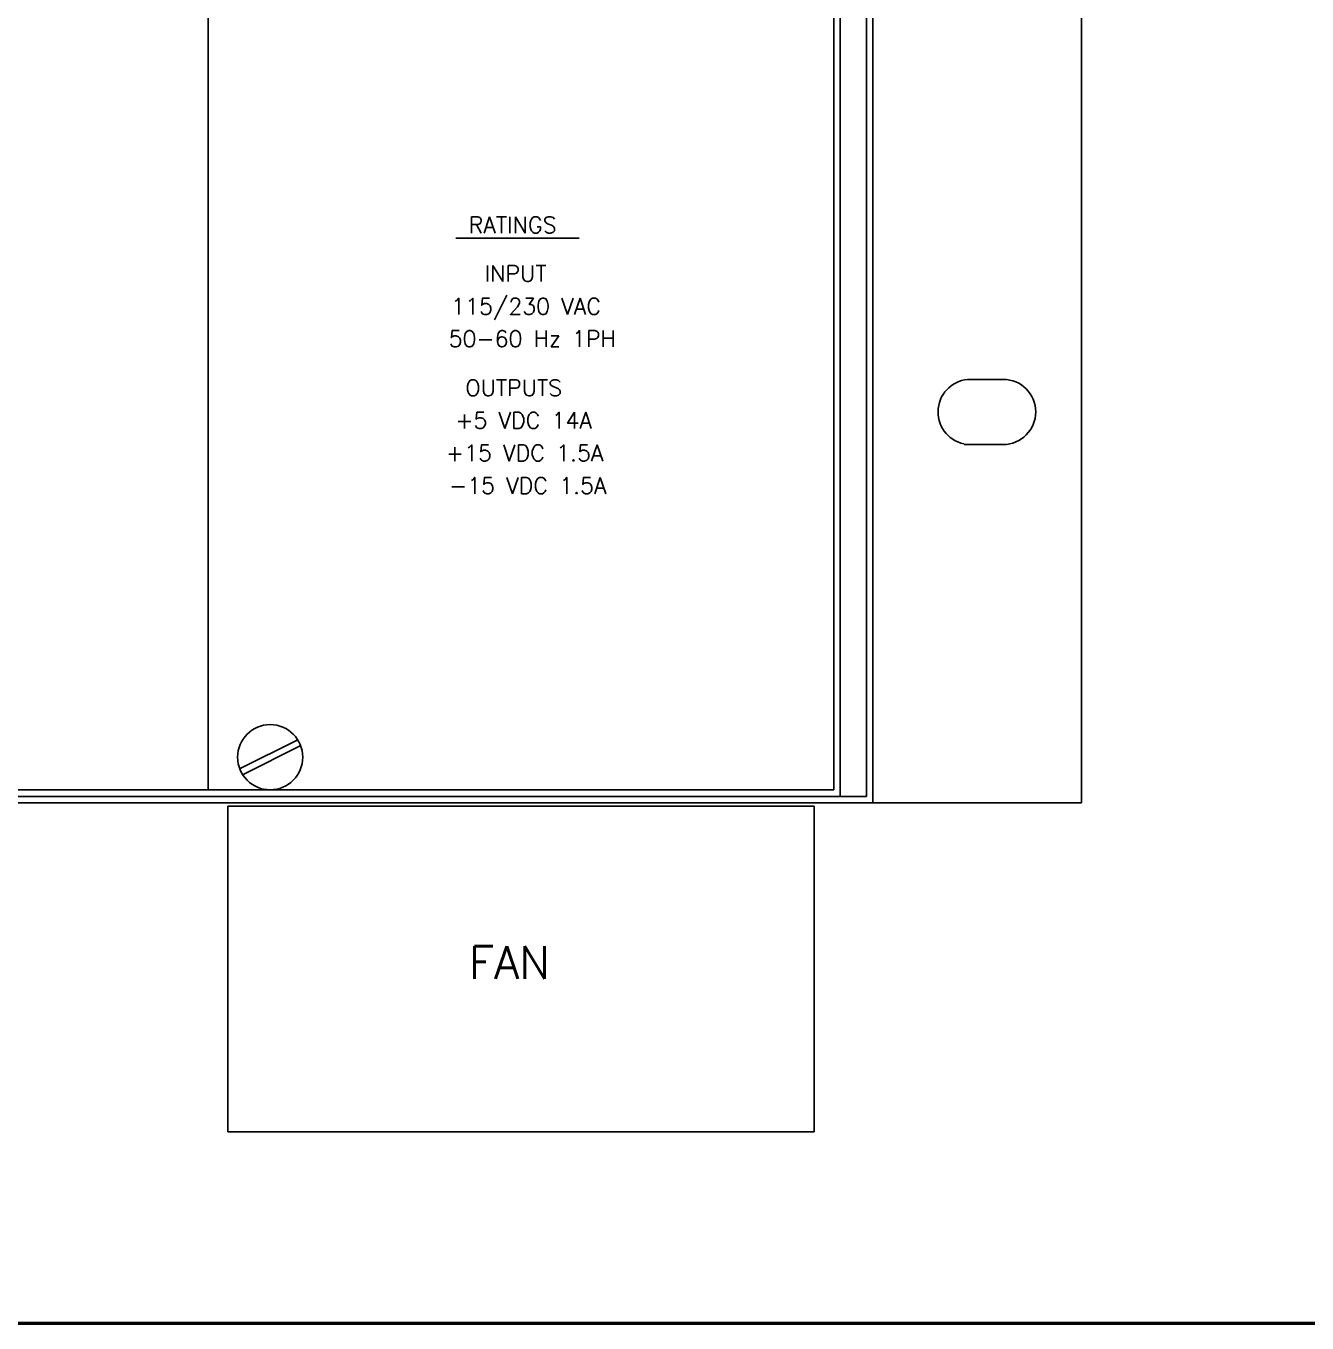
# Model space of a CAD drawing. Extents: x 0 to 34, y 0 to 22.
# Drawn here: x 17.402 to 18.285, y 12.57 to 13.464 of the extents above; entities that cross this region are included whole.
import ezdxf

# ---------------------------------------------------------------- set-up
doc = ezdxf.new("R2010")
doc.units = 0
doc.header["$LTSCALE"] = 0.375
doc.header["$MEASUREMENT"] = 0
doc.linetypes.add('Standard', pattern=[0])
for name, color, linetype in [('Free_graphics', 2, 'Continuous'), ('TEXT', 7, 'Continuous'), ('Texts', 2, 'Continuous')]:
    doc.layers.add(name, color=color, linetype=linetype)
doc.styles.add('EPLFONT_00', font='simplex.shx', dxfattribs={"width": 0.8})

msp = doc.modelspace()

# ---------------------------------------------------------------- linework, layer by layer
at = {"layer": 'Free_graphics', "color": 2, "linetype": 'Standard', "lineweight": -3}
for p, q in [((17.98612, 12.92842), (17.98612, 13.86271)), ((17.98612, 13.86271), (17.98612, 12.92842)), ((17.98612, 12.92842), (17.98612, 13.86271)), ((17.98612, 13.86271), (17.98612, 12.92842)), ((18.12986, 13.86271), (18.12986, 12.92842)), ((18.12986, 13.86271), (18.12986, 12.92842)), ((17.96366, 12.93292), (17.96366, 13.85822)), ((17.96366, 12.93292), (17.96366, 13.85822)), ((17.98163, 13.85822), (17.98163, 12.93292)), ((17.98163, 13.85822), (17.98163, 12.93292)), ((17.52796, 12.93741), (17.52796, 13.84923)), ((17.52796, 12.93741), (17.52796, 13.84923)), ((17.95917, 13.84923), (17.95917, 12.93741)), ((17.95917, 13.84923), (17.95917, 12.93741)), ((17.69865, 13.31773), (17.78353, 13.31773)), ((17.69865, 13.31773), (17.78353, 13.31773)), ((18.0535, 13.22039), (18.07596, 13.22039)), ((18.0535, 13.22039), (18.07596, 13.22039)), ((18.04901, 13.17547), (18.07596, 13.17547)), ((18.04901, 13.17547), (18.07596, 13.17547)), ((17.54953, 12.95185), (17.5897, 12.97194)), ((17.54953, 12.95185), (17.5897, 12.97194)), ((17.55154, 12.94783), (17.59171, 12.96792)), ((17.55154, 12.94783), (17.59171, 12.96792)), ((17.98163, 12.93292), (15.69084, 12.93292)), ((17.98163, 12.93292), (15.69084, 12.93292)), ((17.95917, 12.93741), (17.52796, 12.93741)), ((17.95917, 12.93741), (17.52796, 12.93741)), ((17.98612, 12.92842), (15.68635, 12.92842)), ((17.98612, 12.92842), (15.68635, 12.92842)), ((17.54144, 12.70161), (17.54144, 12.9262)), ((17.54144, 12.9262), (17.9457, 12.9262)), ((17.54144, 12.70161), (17.54144, 12.9262)), ((17.54144, 12.9262), (17.9457, 12.9262)), ((17.9457, 12.9262), (17.9457, 12.70161)), ((17.9457, 12.9262), (17.9457, 12.70161)), ((18.12986, 12.92842), (17.98612, 12.92842)), ((18.12986, 12.92842), (17.98612, 12.92842)), ((17.9457, 12.70161), (17.54144, 12.70161)), ((17.9457, 12.70161), (17.54144, 12.70161))]:
    msp.add_line(p, q, dxfattribs=at)
at = {"layer": 'Free_graphics', "color": 4, "linetype": 'Standard', "lineweight": -3}
for p, q in [((17.52796, 13.84923), (17.52796, 12.93741)), ((17.52796, 13.84923), (17.52796, 12.93741)), ((17.52796, 12.93741), (17.38423, 12.93741)), ((17.52796, 12.93741), (17.38423, 12.93741))]:
    msp.add_line(p, q, dxfattribs=at)
at = {"layer": 'Free_graphics', "color": 2, "linetype": 'Standard', "lineweight": -3}
msp.add_circle((17.57062, 12.9599), 0.02246, dxfattribs=at)
msp.add_circle((17.57062, 12.9599), 0.02246, dxfattribs=at)
for centre, start, end in [((18.0535, 13.19793), 90, 258), ((18.0535, 13.19793), 90, 258), ((18.07596, 13.19793), 270, 90), ((18.07596, 13.19793), 270, 90)]:
    msp.add_arc(centre, 0.02246, start, end, dxfattribs=at)
at = {"layer": 'TEXT', "lineweight": 50}
msp.add_line((16.59607, 12.56985), (21.9053, 12.56985), dxfattribs=at)

# ---------------------------------------------------------------- texts
at = {"layer": 'Texts', "color": 3, "lineweight": -3, "style": 'EPLFONT_00'}
for s, height, p in [('RATINGS', 0.011211, (17.70748, 13.32124)), ('RATINGS', 0.011211, (17.70748, 13.32124)), ('INPUT', 0.011211, (17.71842, 13.28776)), ('INPUT', 0.011211, (17.71842, 13.28776)), ('115/230 VAC', 0.0112114, (17.69536, 13.26511)), ('115/230 VAC', 0.0112114, (17.69536, 13.26511)), ('50-60 Hz 1PH', 0.0112114, (17.69361, 13.2428)), ('50-60 Hz 1PH', 0.0112114, (17.69361, 13.2428)), ('OUTPUTS', 0.011211, (17.70511, 13.20894)), ('OUTPUTS', 0.011211, (17.70511, 13.20894)), ('+5 VDC 14A', 0.011211, (17.6983, 13.18649)), ('+5 VDC 14A', 0.011211, (17.6983, 13.18649)), ('+15 VDC 1.5A', 0.0112114, (17.69176, 13.16403)), ('+15 VDC 1.5A', 0.0112114, (17.69176, 13.16403)), ('-15 VDC 1.5A', 0.0112114, (17.69392, 13.14157)), ('-15 VDC 1.5A', 0.0112114, (17.69392, 13.14157)), ('FAN', 0.022459, (17.7077, 12.80716)), ('FAN', 0.022459, (17.7077, 12.80716))]:
    msp.add_text(s, height=height, dxfattribs=at).set_placement(p)

doc.saveas('drawing.dxf')
